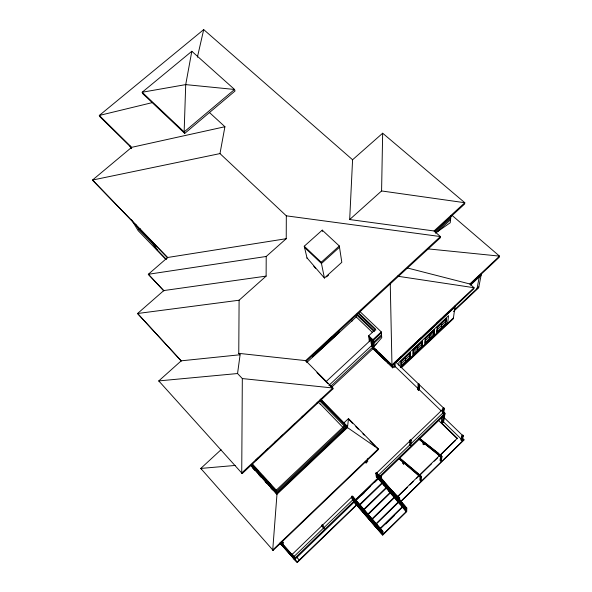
<?xml version="1.0" encoding="UTF-8"?>
<svg xmlns="http://www.w3.org/2000/svg" width="592" height="592" viewBox="0 0 592 592"><rect width="100%" height="100%" fill="white"/><g stroke="black" fill="none" stroke-linecap="round" stroke-linejoin="round"><path stroke-width="0.89" d="M163.836 290.968L148.311 274.281L266.215 256.469L286.232 238.702L286.321 215.828L219.98 153.594L92.485 180.064L167.669 257.949M405.601 361.438L405.616 357.168M238.761 353.357L305.664 360.624L332.8 387.982L333.007 388.811L242.217 473.556L241.728 472.964L242.32 378.569L237.555 373.537L240.1 354.756L238.761 353.357L239.101 300.218L266.119 276.116L266.215 256.469M405.046 507.263L405.283 510.163L405.305 507.011M405.764 507.647L405.416 508.158L376.49 474.059M382.624 533.34L383.29 534.043L406.068 511.732L406.105 508.683L375.779 473.149L376.475 472.483L406.785 508.017L406.726 511.555L382.684 535.109L353.979 501.912L378.429 478.314L378.525 479.002M406.097 507.492L405.424 507.98L405.402 511.037L406.068 511.732M409.701 357.568L409.775 353.254L401.45 361.098L401.487 365.316M305.946 361.52L440.322 237.777L440.418 236.563L434.025 230.969L349.68 219.543L381.581 190.95L382.661 133.215L464.801 202.723L464.631 204.018L434.609 231.583M409.657 442.209L409.701 440.47L410.382 439.819L411.063 440.5L410.937 444.836L410.271 445.48L409.597 444.807M410.271 445.48L410.382 441.158L411.063 440.5M413.482 354.001L413.608 349.643L421.896 341.836L421.652 346.298M417.575 350.146L417.76 345.735M349.68 219.543L352.58 159.759L382.661 133.215M417.863 389.632L418.122 384.334L418.788 383.697L419.462 384.349L419.18 389.654L418.529 390.276L417.863 389.632L418.263 389.255M418.529 390.276L418.803 384.978L419.462 384.349M418.929 389.899L419.203 384.593M425.411 342.753L425.707 338.247L433.936 330.491L433.536 335.087M343.382 423.406L348.488 418.588L378.295 448.877L378.377 449.572L273.119 550.36L272.727 550.005L276.975 494.253L276.161 493.136L347.112 426.055L320.79 399.178M429.474 338.913L429.822 334.369M423.043 444.03L423.687 443.408L424.346 444.052L423.702 444.681L423.043 444.03L423.162 442.572L423.813 441.943L420.253 439.131M420.757 475.961C419.217 477.862 421.016 474.888 421.437 476.641L421.127 480.112L420.475 480.756L419.809 480.082L420.068 476.915L403.618 462.655L403.618 464.106L404.269 463.477L404.269 462.026L420.734 476.264M420.475 480.756L420.771 477.293L421.437 476.641M423.702 444.681L423.835 443.097L437.888 454.205L440.611 456.898L440.011 460.369L440.685 461.035L441.336 460.398L442.009 456.587L441.329 455.914L440.64 456.706L418.574 438.724M437.273 331.564L437.725 326.925L445.909 319.214L445.347 323.95M450.986 215.481L450.238 222.725L435.431 233.152M441.314 327.753L441.817 323.062M250.875 465.549L276.975 494.253L347.474 427.579L348.488 418.588L348.666 419.365L352.543 423.31M455.137 305.798L453.317 318.792L401.576 367.617M442.461 412.417L443.068 408.332L443.734 407.688L444.429 408.354L443.674 413.26L443.016 413.889L442.335 413.238M441.292 423.088L441.839 416.842L443.149 415.584M443.016 413.889L443.763 408.998L444.429 408.354M442.298 421.815L443.008 417.197L443.66 416.568L444.333 417.219L443.6 421.837L442.964 422.451L442.298 421.815L441.343 422.74L457.335 438.243L457.216 438.746L438.657 420.498M442.964 422.451L443.682 417.848L444.333 417.219M444.266 417.967L445.006 413.283L443.682 412.002M440.64 456.706L441.329 455.914M440.685 461.035L441.351 457.231L442.009 456.587M191.823 51.282L185.718 84.612L184.142 131.927L184.741 133.385L235.024 91.02L234.565 89.466L191.823 51.282L142.169 92.248L142.857 93.78L184.741 133.385M219.98 153.594L224.916 126.732L209.339 112.406M477.026 288.593L479.254 276.938M197.388 57.209L203.707 29.6L352.58 159.759M460.99 439.915L462.056 435.594L462.707 434.957L463.395 435.623L462.3 439.945L461.664 440.566L460.99 439.915L461.627 439.286M461.605 438.413L462.382 435.275L444.007 417.538L443.349 421.711L461.412 439.197M461.664 440.566L462.744 436.26L463.395 435.623M399.408 503.037L463.802 440.189L463.943 439.656L462.648 438.406M351.626 321.478L352.684 320.205M359.773 311.644L360.935 310.238M407.466 267.991L469.841 283.982L474.059 287.719L473.866 288.763L392 365.812L373.626 348.081L373.537 347.186L381.744 337.677L381.27 331.883L359.951 311.584M380.175 531.29L379.783 528.471L380.175 531.29L380.175 529.529M403.692 508.284L403.685 505.102L403.692 508.284L403.944 506.286M382.684 535.109L382.203 532.09L382.883 531.416L352.159 495.904L351.463 496.577L352.469 499.892L353.135 500.595L353.816 499.937L353.098 497.509M406.105 508.683L406.785 508.017M381.537 532.874L382.047 532.918L381.537 532.874L381.167 530.632L381.796 533.17M405.735 510.422L405.402 510.748L376.941 477.226L377.615 476.575L405.476 509.394M373.693 523.772L373.189 520.819L373.693 523.772L373.36 522.174M397.299 500.751L397.188 497.443M399.119 500.551L398.897 502.638L398.83 499.337M374.84 523.291L375.121 523.017L375.321 525.659L374.581 522.988L375.321 525.659M375.099 524.593L398.682 501.587L398.697 502.194L374.551 525.755L381.951 533.999L381.522 531.372L351.463 496.577M375.062 525.363L374.862 522.714M398.645 502.342L399.171 502.371M376.231 524.904L376.749 524.949L376.941 527.539L376.231 524.904L376.941 527.539M400.185 501.528L400.695 501.579L400.185 501.528L400.503 504.525L400.71 502.475M399.393 502.645L463.943 439.656M376.682 527.243L376.49 524.653M400.244 504.229L400.747 504.28M402.316 503.496L401.805 503.437L402.094 506.404L402.331 504.384M378.399 526.865L378.562 529.418L378.281 527.331M401.842 506.108L402.345 506.16M378.54 529.973L402.057 506.981M378.628 530.476L402.715 506.93M385.843 523.92L394.287 515.662M379.923 530.994L379.783 528.471M403.441 507.988L403.944 508.04M368.809 518.111L368.483 515.366L367.965 515.314L368.809 518.111L368.483 515.366M368.55 517.815L368.224 515.062M392.592 492.692L392.481 495.082L392.385 493.106M393.665 493.846L394.183 493.898L393.665 493.846L394.087 496.977L394.265 495.312M370.326 518.111L370.437 519.998L370.067 517.808M393.835 496.673L394.346 496.732M399.149 458.733L417.375 474.007L418.041 473.363L420.749 476.094M437.917 454.012L438.576 453.368L441.299 456.062M372.065 521.892L371.539 518.903L372.065 521.892L371.968 520.02M417.36 474.185L418.026 473.541M437.888 454.205L438.546 453.568L424.486 442.468M370.999 519.835L394.635 496.821L395.819 498.627M374.551 525.755L370.459 521.012L394.672 497.443M371.813 521.589L371.539 518.903M395.441 498.568L395.944 498.619L395.441 498.568L395.301 495.77L395.811 495.822L395.944 498.619M457.335 438.243L397.41 496.607L389.085 488.023M398.083 496.377L407.281 487.416M409.908 484.848L413.194 481.651M416.479 478.447L431.59 463.721M434.225 461.161L437.51 457.956M440.796 454.752L455.248 440.67M397.439 497.746L396.929 497.687M398.298 497.731L398.971 497.073L399.644 497.768L399.726 500.987L399.067 501.639L398.401 500.95L398.298 497.731L398.971 498.427L399.644 497.768M397.047 500.455L397.55 500.506M362.008 510.23L361.571 507.344L362.008 510.23L362.526 510.282L361.571 507.344M386.073 484.996L386.036 487.49L385.888 485.44M387.124 486.128L387.634 486.18L387.124 486.128L387.649 489.392L387.767 487.667M363.414 509.638L386.509 487.246M362.903 510.852L386.576 487.904L398.727 500.329M363.503 509.579L363.902 512.428L363.458 510.141M387.397 489.088L387.901 489.147M365.545 514.322L364.901 511.207L365.545 514.322L365.375 512.369M389.018 488.363L389.262 491.293L388.759 488.06L389.262 491.293M365.286 514.026L364.901 511.207M389.011 490.99L389.018 487.808M366.825 513.442L367.173 516.217M367.536 514.426L390.579 492.041M370.459 521.012L366.359 516.261L390.631 492.685L392.348 494.461M390.964 490.768L390.875 493.188L390.713 490.465M392.23 494.786L392.289 491.671M362.06 494.89L364.694 492.352M355.437 502.608L354.889 499.589L355.696 502.911L355.355 500.588M379.509 477.27L379.561 479.86L379.354 477.744M381.152 479.202L381.181 481.77L380.545 478.373L381.063 478.432L380.242 479.12L379.583 478.432L380.256 477.788L380.915 478.469M356.569 502.09L356.562 501.535L357.339 504.821M441.44 422.103L442.402 421.178M356.451 504.776L297.088 562.141L292.648 557.442M358.989 506.722L358.234 503.474L358.989 506.722L358.87 505.124M380.922 481.466L380.804 478.121M445.006 413.283L293.98 559.018L297.347 562.4L356.51 505.22M382.447 480.623L382.802 483.679L382.188 480.312L382.802 483.679M403.618 464.106L402.967 463.447L402.96 462.108L403.611 461.471L400.133 458.556M359.27 504.835L382.425 482.443L378.998 478.906M359.433 505.435L382.506 483.116M402.967 463.447L403.618 462.818M358.73 506.426L359.24 506.478M382.543 483.375L382.447 480.068M360.365 508.328L360.883 508.38L360.365 508.328L359.647 505.664M384.43 483.072L384.423 485.588L384.171 482.761M385.784 487.186L385.74 483.945M362.267 510.526L361.838 507.647M291.849 555.37L291.197 554.63L291.908 553.934L292.566 554.674L291.849 555.37L294.039 557.597L294.742 556.917L294.091 556.191M352.151 497.339L351.796 496.932L292.241 554.312L294.742 556.917M376.815 472.83L410.041 440.818L409.945 444.74L378.591 474.976M322.203 526.103L322.906 525.415L322.24 524.69L321.53 525.37L323.794 528.893L324.49 528.219L322.906 525.415M353.135 500.595L352.136 497.287L352.832 496.614L352.196 497.48L381.544 531.527M353.039 497.998L354.046 501.002L353.298 497.746M294.217 556.347L352.706 499.937L351.796 496.932M381.921 533.806L353.039 500.284L353.727 499.626L381.381 531.697M353.061 500.358L353.75 499.692M376.949 477.307L377.629 476.649L377.148 473.178L376.46 473.844L376.993 477.581L377.282 476.9M377.504 474.791L377.933 477.944L377.681 475.11M379.302 479.557L379.154 476.183M354.068 502.216L294.587 559.625L279.824 543.012M356.71 499.67L370.562 486.298M374.514 482.48L378.473 478.662M379.013 478.136L444.792 414.644L444.451 414.319M280.608 542.672L282.414 544.522L283.109 543.848L281.274 541.88M272.727 550.005L378.295 448.877L347.474 427.579M282.206 541.377L283.168 542.457L281.059 544.477L280.023 543.419M365.101 461.952L366.085 462.974L367.773 461.353L367.321 458.77M400.303 367.477L447.678 322.781L448.573 315.632L398.86 362.452L398.904 365.146M400.836 367.543L453.442 317.911M276.227 491.671L275.598 490.79L345.402 424.841L345.691 426.025L276.227 491.671L251.726 464.742M347.304 426.876L276.605 493.735L250.986 465.453M400.74 356.976L395.53 361.882L443.475 407.94M408.547 349.635L411.144 347.193M414.378 344.144L421.497 337.447M428.601 330.758L431.176 328.345M436.311 323.506L441.432 318.688M444.022 316.254L448.551 311.991M395.922 362.615L454.959 307.056M372.242 348.074L392.711 367.839L394.649 366.011M454.286 310.008L478.839 286.883M453.465 311.562L478.654 287.83L481.385 273.822L473.578 281.156M394.035 363.288L394.146 366.485L394.79 367.114L395.293 366.633M401.465 363.222L409.738 355.422M413.549 351.833L421.77 344.085M425.559 340.511L433.736 332.808M437.495 329.263L445.628 321.597M469.841 283.982L499.515 256.121L451.962 215.31M470.277 284.256L472.261 282.399M470.337 284.404L499.256 257.239L499.515 256.121L427.646 248.84M470.507 285.152L481.118 275.176M381.329 332.837L372.916 340.666L372.227 340M373.804 342.013L381.47 334.88M373.922 343.234L381.551 336.123M328.9 385.377L371.702 345.506L371.117 339.704L326.148 381.529M371.421 345.78L372.102 346.431L372.79 345.787L372.168 339.386L371.48 338.72L370.777 339.371L371.236 343.952M330.728 386.287L376.778 343.36M331.372 387.486L373.626 348.081M241.728 472.964L332.8 387.982L242.32 378.569M274.725 442.283L276.064 441.033M255.781 460.125L258.46 457.623M265.83 450.741L267.843 448.869M280.571 436.985L282.584 435.113M291.294 426.987L294.646 423.857M301.343 417.604L303.356 415.732M316.75 403.226L318.089 401.975L320.509 404.447L320.39 404.077L343.33 427.824M369.319 341.702L368.69 335.76L375.72 329.233L358.552 312.865M372.102 346.431L371.465 340.037L372.168 339.386M372.79 345.787L373.471 346.446L372.827 339.734L381.27 331.883M306.693 362.57L356.236 316.927L356.051 315.551M221.082 449.698L200.784 468.435L273.119 550.36M435.224 232.316L450.719 218.085M437.481 231.709L450.549 219.699M305.664 360.624L440.418 236.563L286.321 215.828M329.167 339.49L331.742 337.114M315.802 352.987L335.612 334.746M315.344 353.69L336.182 334.495M434.025 230.969L464.801 202.723L381.581 190.95M306.996 257.868L324.423 278.04L341.813 262.308L339.312 245.969L322.248 230.14L304.244 246.22L307.159 258.578M326.562 276.901L328.567 275.088M324.423 278.04L321.212 262.263L339.312 245.969M339.505 247.234L321.463 263.484L304.54 247.478M240.1 354.756L181.241 360.817L158.774 380.908L159.477 381.736M266.119 276.116L163.792 290.568L137.559 313.508L181.256 361.024M286.232 238.702L167.669 257.483L148.311 274.281L163.792 290.568M153.72 244.97L138.883 229.674L140.126 228.601M224.916 126.732L131.661 147.334L92.485 180.064L167.669 257.483M203.707 29.6L99.301 115.455L100.07 116.861L131.713 148.044M152.233 102.631L99.301 115.455L131.661 147.334M239.101 300.218L137.559 313.508L181.241 360.817M237.555 373.537L158.774 380.908L242.217 473.556M235.157 465.445L200.784 468.435L201.361 469.005M397.38 276.175L474.059 287.719L391.963 364.961L392 365.812M419.217 438.102L438.576 453.368M418.892 439.19L423.162 442.572M399.807 458.104L418.041 473.363M398.779 458.6L402.96 462.108M304.244 246.22L321.212 262.263M358.027 313.235L375.794 330.195M356.991 314.115L374.662 330.995M356.51 314.803L374.114 331.631M356.236 316.927L372.412 332.415M368.69 335.76L372.827 339.734M368.794 336.7L371.539 339.342M418.122 384.334L418.803 384.978M443.068 408.332L443.763 408.998M370.777 339.371L371.465 340.037M369.689 339.371L370.71 340.363M418.285 388.759L395.027 366.344L394.923 362.933M418.951 389.403L441.484 411.114M373.537 347.186L391.963 364.961L390.246 283.331M378.318 352.366L383.764 357.62M373.234 348.473L375.861 351.004L375.698 349.176M385.436 360.254L376.815 351.929L376.66 350.101M373.197 348.621L385.932 360.92M443.008 417.197L443.682 417.848M462.056 435.594L462.744 436.26M462.655 439.064L463.802 440.189M439.634 454.641L441.269 456.254M440.663 456.558L441.351 457.231M409.701 440.47L410.382 441.158M316.905 372.568L327.857 383.616M329.145 384.911L333.007 388.811M417.375 474.007L420.771 477.293M420.461 479.439L421.127 480.112M355.77 426.595L358.36 429.222M362.881 433.818L364.176 435.135M369.993 441.047L375.224 446.368M377.119 448.292L378.377 449.572M291.197 554.63L294.039 557.597M320.309 399.208L346.668 426.218M320.065 399.844L345.691 426.025M319.34 400.51L344.263 426.003M139.964 229.119L152.366 241.891M280.564 542.561L282.414 544.522M380.582 478.795L383.69 481.999M386.184 484.567L398.631 497.406M166.226 259.237L155.77 248.44L151.167 240.641M383.076 483.708L385.94 486.661M376.993 477.581L376.32 476.893L375.779 473.149M400.421 503.97L402.715 506.338M403.278 507.499L404.388 508.654M282.118 543.471L291.701 554.26M280.904 542.272L282.532 543.959M281.326 541.991L283.109 543.848M166.056 259.599L138.121 230.614L131.454 219.602M296.844 557.449L299.293 560.01M281.977 541.206L283.168 542.457M353.979 501.912L366.359 516.261M382.203 532.09L381.522 531.372L382.21 530.698L352.891 496.806M252.458 464.039L276.301 490.213M252.377 464.55L253.613 465.904M256.077 468.612L257.927 470.647M262.241 475.383L266.563 480.127M267.791 481.481L270.877 484.863M273.963 488.252L275.191 489.606M251.593 464.424L275.598 490.79M252.259 467.562L254.723 470.277M259.037 475.021L260.887 477.056M265.194 481.799L266.43 483.153M270.744 487.897L272.594 489.932M280.956 542.376L291.545 554.29M280.275 543.212L291.863 556.228M293.691 558.286L297.347 562.4M280.223 543.197L291.264 555.614M293.107 557.686L294.949 559.758M313.76 266.215L315.566 268.294M373.189 520.819L373.189 521.374L372.93 521.071M377.977 477.448L377.866 475.332M401.968 502.623L376.808 473.511M403.145 504.014L405.505 506.796M377.763 474.54L377.326 474.577L377.718 477.692M384.356 482.31L383.838 482.258L384.164 485.285M378.895 476.427L379.561 479.86M380.545 478.373L381.181 481.77M385.481 484.189L386.036 487.49M392.037 491.922L392.481 495.082M398.557 499.611L398.897 502.638M135.598 224.22L138.883 229.674M152.706 242.209L157.309 250.031M129.641 145.44L131.328 148.659M312.265 355.296L312.717 356.843L339.061 332.571L338.742 330.913M355.096 500.839L355.696 502.911M356.828 501.838L357.598 504.569M359.906 505.968L360.624 508.632M360.165 505.716L360.883 508.38M363.902 512.428L362.977 509.527L363.643 512.132M366.307 513.382L366.914 515.921M347.112 426.055L347.526 427.809M369.808 518.059L370.178 519.702M369.882 517.534L370.437 519.998M322.248 230.14L322.492 231.442M377.881 526.813L378.303 529.122M365.775 461.249L366.085 462.974M378.14 527.117L378.562 529.418M382.883 531.416L383.29 534.043M381.167 476.057L381.477 478.662M384.097 482.561L384.423 485.588M369.475 337.359L369.815 340.6M373.619 340.015L374.159 345.802M387.375 485.877L387.649 489.392M376.201 349.916L376.357 351.67M390.653 490.294L390.875 493.188M390.454 490.716L390.624 492.884M393.924 493.595L394.087 496.977M387.775 361.238L387.871 363.044M395.552 495.519L395.693 498.864M392.585 364.65L392.711 367.839M394.642 362.274L394.79 367.114M400.436 501.276L400.503 504.525M402.064 503.193L402.094 506.404M409.938 353.032L409.856 357.487L401.332 365.53L401.287 361.187L409.938 353.032M410.426 352.373L410.33 357.235L400.858 366.174L400.806 361.438L410.426 352.373M412.979 349.968L412.846 354.86L422.266 345.98L422.547 340.955L412.979 349.968M410.722 440.159L410.611 444.096L442.749 413.105L443.415 408.665L410.722 440.159M413.453 349.724L413.327 354.216L421.807 346.216L422.059 341.621L413.453 349.724M425.086 338.565L424.767 343.619L434.128 334.783L434.595 329.603L425.086 338.565M425.552 338.328L425.248 342.968L433.684 335.013L434.099 330.269L425.552 338.328M437.118 327.221L436.622 332.438L445.931 323.661L446.575 318.318L437.118 327.221M437.577 326.999L437.111 331.786L445.495 323.876L446.072 318.992L437.577 326.999M234.565 89.466L184.142 131.927L142.169 92.248L185.718 84.612L234.565 89.466"/></g></svg>
